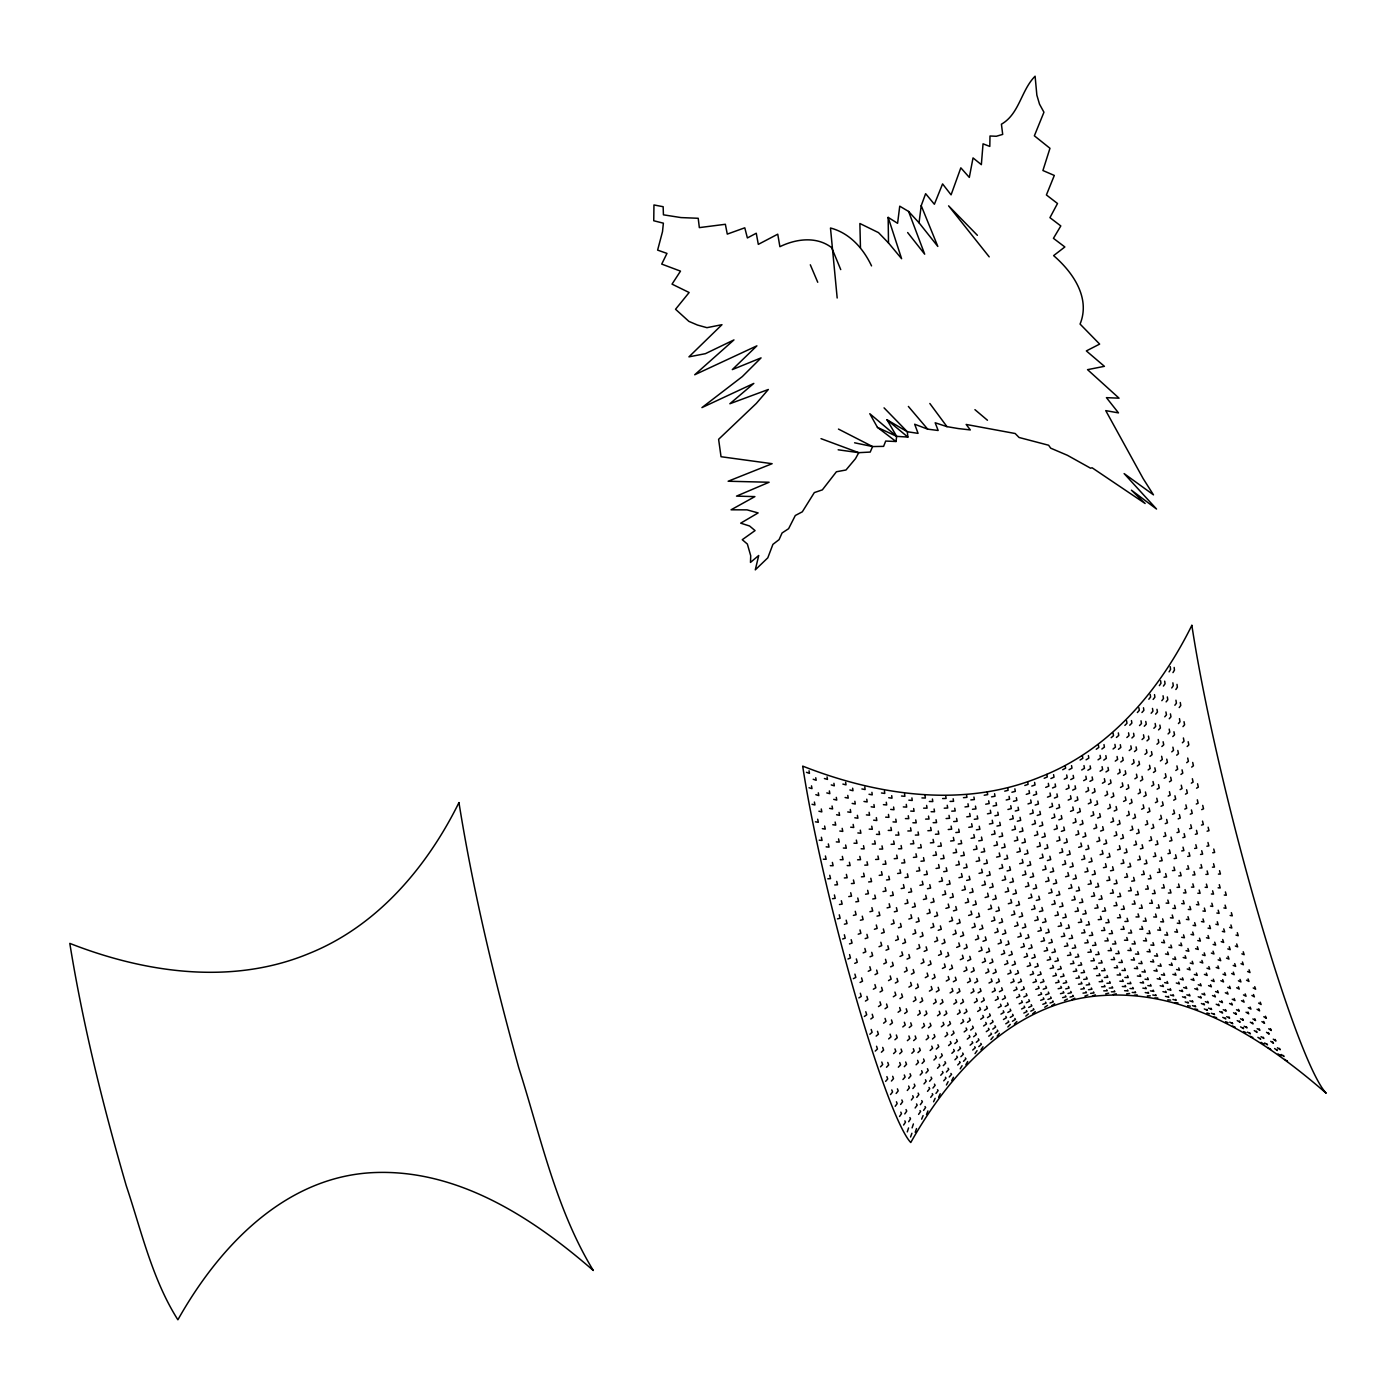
<?xml version="1.0" encoding="UTF-8"?>
<svg xmlns="http://www.w3.org/2000/svg" width="1396" height="1396" viewBox="0 0 1396 1396"><rect width="100%" height="100%" fill="white"/><g stroke="black" fill="none" stroke-linecap="round" stroke-linejoin="round"><path stroke-width="1.5" d="M854.596 442.794L872.587 446.563L883.598 446.371L885.692 441.066L896.005 441.502L896.651 436.355L887.001 419.777L907.313 431.73L918.079 433.371L914.677 424.227L927.677 429.148L938.164 430.492L935.18 422.779L946.959 426.635L958.249 428.555L970.307 429.933L966.172 424.454L1015.171 433.51L1019.08 437.489L1048.623 445.237L1050.699 448.168L1067.417 455.305L1090.573 468.201L1092.108 467.782L1145.139 503.502L1131.406 490.171L1156.534 509.034L1124.129 473.593L1153.48 494.865L1143.15 478.584L1105.754 410.633L1118.475 412.884L1106.435 397.651L1119.051 398.174L1087.554 369.661L1104.41 366.328L1086.35 350.92L1099.647 344.097L1080.068 324.064C1090.765 297.889 1072.878 272.237 1053.614 255.625L1064.851 246.97L1053.439 238.332L1060.803 225.943L1049.949 217.654L1057.505 203.502L1046.407 194.951L1054.312 175.442L1042.917 170.521L1049.967 148.29L1034.366 135.813L1043.946 112.221L1039.514 104.159L1036.862 95.172L1035.099 76.204C1021.052 90.321 1019.412 113.914 1001.421 124.209L1002.694 134.4L996.325 136.267L989.991 136.005L989.799 146.423L983.046 143.823L981.353 164.658L973.029 157.905L969.313 177.397L960.832 167.834L951.077 194.864L942.579 183.906L934.378 204.27L925.635 193.678L921.22 205.648L919.039 222.802L937.815 246.429L921.22 205.648M1169.08 671.86L1170.563 669.382L1170.249 666.677M1172.972 672.61L1174.455 670.115L1174.158 667.428M910.576 1136.972L911.902 1133.273M915.2 1132.278L916.526 1128.561M907.278 1131.894L908.569 1127.933M912.112 1127.881L913.403 1123.937M903.596 1125.036L905.498 1122.157L904.87 1120.866M908.639 1121.738L910.524 1118.859L909.895 1117.568M1171.733 687.966L1173.268 685.698L1172.867 682.836M1175.868 689.502L1177.386 687.216L1176.985 684.372M921.657 1119.138L923.105 1115.561M926.49 1114.514L927.939 1110.919M918.585 1114.392L920.575 1111.513L919.999 1110.553M923.611 1110.396L925.6 1107.534L925.025 1106.557M899.548 1116.486L901.502 1113.694L900.804 1112.123M904.783 1113.921L906.737 1111.129L906.039 1109.558M1159.343 685.628L1160.983 683.29L1160.6 680.707M1163.426 686.082L1165.067 683.743L1164.683 681.161M915.13 1107.988L917.172 1105.196L916.526 1103.939M920.348 1104.672L922.39 1101.863L921.744 1100.606M895.185 1106.295L897.174 1103.608L896.424 1101.776M900.612 1104.463L902.619 1101.793L901.851 1099.961M933.575 1101.776L935.145 1098.32M938.653 1097.221L940.223 1093.783M1174.856 705.259L1176.427 703.2L1175.938 700.199M1179.201 707.563L1180.772 705.504L1180.283 702.502M911.361 1099.996L913.438 1097.291L912.722 1095.738M916.771 1097.361L918.847 1094.656L918.132 1093.103M930.713 1097.343L932.842 1094.569L932.249 1093.626M935.966 1093.4L938.112 1090.625L937.501 1089.7M1161.838 700.67L1163.496 698.524L1163.043 695.766M1166.131 701.874L1167.806 699.728L1167.335 696.953M1148.821 699.239L1150.601 696.988L1150.199 694.423M1153.131 699.431L1154.911 697.18L1154.509 694.615M890.526 1094.551L892.585 1091.986L891.782 1089.91M896.145 1093.469L898.204 1090.922L897.401 1088.845M927.502 1091.358L929.684 1088.671L929.003 1087.432M932.929 1088.06L935.111 1085.355L934.448 1084.116M907.278 1090.468L909.407 1087.868L908.639 1086.053M912.879 1088.548L915.008 1085.931L914.24 1084.116M946.418 1084.954L948.111 1081.656M951.74 1080.556L953.451 1077.258M923.978 1083.907L926.194 1081.289L925.461 1079.771M929.579 1081.237L931.813 1078.637L931.08 1077.101M1151.142 713.251L1152.956 711.175L1152.468 708.418M1155.644 714.159L1157.458 712.082L1156.987 709.325M943.731 1080.818L946.034 1078.166L945.406 1077.258M949.245 1076.979L951.548 1074.344L950.903 1073.437M885.622 1081.359L887.734 1078.951L886.879 1076.63M891.433 1081.028L893.527 1078.619L892.69 1076.299M902.933 1079.509L905.114 1077.031L904.294 1074.955M908.709 1078.288L910.873 1075.793L910.07 1073.716M1164.753 716.811L1166.463 714.874L1165.922 711.943M1169.255 718.748L1170.965 716.811L1170.424 713.88M1178.416 723.564L1180.021 721.749L1179.463 718.626M1182.988 726.618L1184.593 724.786L1184.017 721.662M1137.374 712.536L1139.311 710.337L1138.909 707.789M1141.945 712.518L1143.882 710.337L1143.481 707.772M920.173 1075.025L922.424 1072.512L921.657 1070.715M925.949 1073.018L928.218 1070.505L927.433 1068.708M940.747 1075.252L943.085 1072.669L942.387 1071.465M946.418 1072.006L948.757 1069.423L948.058 1068.219M898.343 1067.19L900.577 1064.834L899.722 1062.531M904.294 1066.666L906.528 1064.31L905.672 1062.007M937.466 1068.306L939.84 1065.811L939.089 1064.293M943.295 1065.654L945.668 1063.159L944.935 1061.658M880.51 1066.823L882.673 1064.572L881.801 1062.042M886.495 1067.242L888.659 1064.991L887.769 1062.443M960.221 1068.83L962.071 1065.706M965.84 1064.659L967.69 1061.518M916.108 1064.799L918.428 1062.408L917.591 1060.332M922.075 1063.455L924.379 1061.047L923.559 1058.988M1139.52 725.571L1141.492 723.547L1141.021 720.807M1144.284 726.234L1146.256 724.21L1145.767 721.453M1153.864 728.293L1155.696 726.409L1155.155 723.477M1158.558 729.899L1160.408 727.997L1159.867 725.082M957.726 1064.974L960.186 1062.478L959.541 1061.588M963.502 1061.326L965.962 1058.831L965.317 1057.924M933.907 1060.018L936.332 1057.627L935.529 1055.83M939.927 1057.994L942.335 1055.585L941.532 1053.805M1124.862 725.397L1126.991 723.285L1126.572 720.737M1129.748 725.222L1131.877 723.111L1131.458 720.58M1168.068 733.93L1169.813 732.202L1169.202 729.113M1172.797 736.565L1174.542 734.837L1173.931 731.748M954.934 1059.791L957.429 1057.348L956.731 1056.144M960.867 1056.685L963.362 1054.242L962.664 1053.038M893.58 1053.614L895.848 1051.415L894.976 1048.885M899.687 1053.788L901.973 1051.589L901.083 1049.059M911.832 1053.299L914.188 1051.031L913.333 1048.728M917.957 1052.619L920.313 1050.35L919.458 1048.047M1182.377 742.777L1184.035 741.189L1183.389 737.961M1187.158 746.511L1188.816 744.941L1188.17 741.712M930.137 1050.49L932.598 1048.187L931.76 1046.145M936.297 1049.077L938.758 1046.773L937.92 1044.732M875.24 1051.083L877.456 1049.007L876.548 1046.267M881.382 1052.218L883.598 1050.141L882.691 1047.401M951.88 1053.317L954.41 1050.944L953.643 1049.443M957.97 1050.752L960.5 1048.396L959.733 1046.895M1142.05 739.566L1144.057 737.734L1143.498 734.802M1147.006 740.875L1148.995 739.025L1148.454 736.111M1126.869 737.524L1129.032 735.57L1128.544 732.83M1131.929 737.978L1134.075 736.024L1133.587 733.284M975.036 1053.631L977.078 1050.647M980.969 1049.74L983.011 1046.773M1156.952 744.243L1158.837 742.55L1158.209 739.479M1161.856 746.511L1163.741 744.818L1163.112 741.73M948.565 1045.604L951.147 1043.318L950.344 1041.538M954.812 1043.615L957.377 1041.329L956.574 1039.549M907.383 1040.648L909.791 1038.519L908.901 1035.989M913.665 1040.613L916.073 1038.484L915.183 1035.954M972.715 1050.019L975.35 1047.698L974.722 1046.773M978.788 1046.634L981.423 1044.313L980.795 1043.388M926.159 1039.793L928.654 1037.612L927.782 1035.309M932.476 1038.99L934.971 1036.809L934.098 1034.506M888.641 1038.903L890.98 1036.879L890.072 1034.139M894.923 1039.758L897.244 1037.734L896.337 1034.994M1111.199 737.681L1113.519 735.675L1113.101 733.144M1116.434 737.437L1118.754 735.43L1118.336 732.883M970.115 1045.185L972.785 1042.899L972.087 1041.678M976.328 1042.288L978.997 1040.02L978.299 1038.798M1171.768 751.868L1173.547 750.35L1172.884 747.157M1176.688 755.184L1178.486 753.665L1177.805 750.472M945.057 1036.722L947.657 1034.541L946.82 1032.482M951.444 1035.291L954.044 1033.11L953.189 1031.068M869.848 1034.244L872.116 1032.359L871.191 1029.445M876.147 1036.094L878.416 1034.209L877.491 1031.295M1129.224 750.542L1131.406 748.762L1130.847 745.83M1134.459 751.606L1136.641 749.809L1136.082 746.895M967.254 1039.13L969.958 1036.914L969.208 1035.413M973.605 1036.757L976.31 1034.541L975.56 1033.04M1144.929 754.398L1146.971 752.741L1146.343 749.669M1150.06 756.335L1152.101 754.678L1151.473 751.606M922.006 1027.997L924.553 1025.938L923.646 1023.425M928.462 1027.805L931.01 1025.746L930.102 1023.233M902.793 1026.933L905.254 1024.961L904.329 1022.221M909.215 1027.543L911.675 1025.571L910.75 1022.832M1113.066 748.989L1115.421 747.122L1114.915 744.382M1118.458 749.303L1120.813 747.436L1120.307 744.696M941.34 1026.741L943.993 1024.664L943.103 1022.361M947.867 1025.886L950.519 1023.809L949.629 1021.523M964.165 1031.923L966.905 1029.794L966.102 1027.997M970.656 1030.073L973.378 1027.945L972.593 1026.147M1186.687 762.705L1188.397 761.361L1187.699 758.045M1191.695 767.102L1193.406 765.776L1192.707 762.46M883.598 1023.181L885.989 1021.331L885.064 1018.417M890.02 1024.716L892.41 1022.849L891.486 1019.935M1160.39 760.96L1162.31 759.459L1161.629 756.266M1165.486 763.856L1167.422 762.373L1166.742 759.162M990.916 1039.566L993.167 1036.792M997.145 1036.111L999.414 1033.319M988.734 1036.198L991.544 1034.087L990.933 1033.127M995.104 1033.18L997.913 1031.068L997.302 1030.126M1096.261 749.268L1098.809 747.401L1098.373 744.871M1101.88 749.006L1104.41 747.139L1103.992 744.591M960.884 1023.634L963.641 1021.575L962.804 1019.534M967.498 1022.308L970.255 1020.249L969.435 1018.19M917.73 1015.206L920.313 1013.304L919.388 1010.582M924.327 1015.625L926.909 1013.705L925.984 1010.983M1131.912 764.345L1134.11 762.722L1133.5 759.651M1137.304 765.985L1139.52 764.362L1138.892 761.291M937.466 1015.747L940.154 1013.793L939.264 1011.262M944.132 1015.468L946.82 1013.496L945.912 1010.983M986.291 1031.661L989.136 1029.585L988.455 1028.329M992.783 1029.114L995.627 1027.037L994.964 1025.781M1115.264 761.117L1117.638 759.407L1117.062 756.492M1120.813 761.989L1123.187 760.262L1122.628 757.365M864.368 1016.463L866.707 1014.787L865.782 1011.716M870.807 1018.993L873.146 1017.3L872.221 1014.246M898.082 1012.257L900.595 1010.46L899.67 1007.546M904.643 1013.513L907.156 1011.699L906.231 1008.785M1148.14 769.946L1150.217 768.481L1149.536 765.287M1153.445 772.477L1155.522 771.011L1154.841 767.817M983.604 1025.99L986.483 1023.966L985.75 1022.43M990.235 1023.896L993.097 1021.889L992.364 1020.354M957.412 1014.316L960.221 1012.362L959.349 1010.058M964.165 1013.513L966.957 1011.542L966.084 1009.256M1175.798 770.47L1177.648 769.196L1176.915 765.898M1180.929 774.431L1182.778 773.14L1182.046 769.842M1098.024 759.843L1100.572 758.098L1100.065 755.358M1103.782 760.105L1106.33 758.342L1105.841 755.602M878.485 1006.568L880.946 1004.911L880.004 1001.839M885.047 1008.75L887.49 1007.074L886.565 1004.021M980.707 1019.237L983.604 1017.265L982.836 1015.45M987.461 1017.632L990.357 1015.66L989.572 1013.845M933.488 1003.829L936.21 1001.996L935.285 999.274M940.276 1004.108L942.998 1002.276L942.073 999.553M913.35 1001.543L915.985 999.798L915.043 996.884M920.069 1002.537L922.704 1000.792L921.779 997.878M953.8 1004.056L956.644 1002.206L955.737 999.676M960.675 1003.759L963.502 1001.909L962.612 999.379M1117.742 773.977L1120.15 772.407L1119.522 769.353M1123.466 775.373L1125.874 773.82L1125.228 770.749M977.636 1011.454L980.55 1009.552L979.73 1007.493M984.494 1010.32L987.408 1008.418L986.588 1006.359M1164.142 778.287L1166.114 777.014L1165.381 773.716M1169.447 781.795L1171.418 780.521L1170.686 777.223M1134.878 778.794L1137.129 777.363L1136.449 774.169M1140.445 780.992L1142.696 779.561L1142.015 776.368M893.318 996.779L895.883 995.139L894.941 992.085M900.001 998.629L902.566 996.988L901.642 993.917M1080.085 760.017L1082.825 758.29L1082.389 755.76M1086.088 759.825L1088.828 758.098L1088.391 755.568M1100.065 771.203L1102.648 769.562L1102.072 766.648M1105.981 771.953L1108.546 770.313L1107.988 767.399M1007.842 1026.967L1010.303 1024.437M1014.386 1024.053L1016.864 1021.506M858.872 997.896L861.262 996.412L860.337 993.219M865.433 1001.072L867.823 999.588L866.899 996.395M1005.766 1023.792L1008.785 1021.924L1008.191 1020.965M1012.449 1021.261L1015.45 1019.412L1014.857 1018.452M929.404 991.108L932.179 989.415L931.237 986.501M936.297 991.91L939.072 990.218L938.147 987.321M974.373 1002.712L977.34 1000.897L976.485 998.576M981.353 1002.049L984.302 1000.234L983.447 997.931M1191.346 783.173L1193.109 782.092L1192.359 778.724M1196.564 788.216L1198.326 787.135L1197.559 783.749M950.083 992.922L952.945 991.195L952.037 988.455M957.063 993.132L959.925 991.404L959.017 988.665M1003.462 1019.499L1006.481 1017.667L1005.835 1016.41M1010.25 1017.405L1013.269 1015.573L1012.624 1014.316M1151.63 786.07L1153.759 784.814L1153.009 781.516M1157.127 789.176L1159.256 787.92L1158.505 784.622M908.901 987.112L911.588 985.524L910.646 982.452M915.741 988.682L918.428 987.077L917.504 984.023M1081.726 769.964L1084.483 768.341L1083.977 765.601M1087.868 770.243L1090.625 768.603L1090.119 765.88M873.355 989.223L875.868 987.757L874.926 984.564M880.021 992.015L882.534 990.549L881.591 987.356M1000.932 1014.124L1003.968 1012.344L1003.27 1010.791M1007.825 1012.466L1010.861 1010.687L1010.163 1009.134M970.988 993.08L973.972 991.352L973.099 988.822M978.073 992.87L981.056 991.16L980.167 988.63M1102.404 783.226L1105.004 781.725L1104.376 778.671M1108.459 784.447L1111.059 782.964L1110.431 779.893M1120.517 787.449L1122.96 786.053L1122.279 782.859M1126.398 789.368L1128.841 787.972L1128.143 784.779M998.192 1007.738L1001.264 1006.01L1000.496 1004.178M1005.19 1006.499L1008.261 1004.771L1007.493 1002.956M1180.143 789.595L1182.046 788.548L1181.26 785.18M1185.483 794.15L1187.368 793.103L1186.6 789.735M888.519 980.603L891.154 979.137L890.212 975.944M895.325 983.028L897.942 981.58L897.017 978.387M946.261 981.039L949.175 979.416L948.25 976.519M953.346 981.737L956.26 980.114L955.335 977.217M925.269 977.654L928.078 976.101L927.136 973.047M932.266 978.98L935.093 977.444L934.151 974.373M1083.662 780.643L1086.437 779.125L1085.861 776.211M1089.927 781.359L1092.702 779.841L1092.126 776.926M1138.141 793.801L1140.427 792.562L1139.677 789.264M1143.865 796.523L1146.168 795.284L1145.418 791.986M995.278 1000.391L998.367 998.698L997.564 996.622M1002.38 999.571L1005.469 997.896L1004.649 995.819M967.498 982.644L970.517 981.022L969.609 978.282M974.67 982.889L977.689 981.266L976.781 978.526M1062.688 769.737L1065.619 768.184L1065.183 765.654M1069.057 769.72L1071.988 768.149L1071.552 765.619M904.433 972.035L907.173 970.604L906.231 967.428M911.379 974.146L914.118 972.715L913.193 969.522M1168.19 796.104L1170.214 795.057L1169.429 791.689M1173.687 800.187L1175.711 799.123L1174.926 795.772M853.375 978.683L855.835 977.409L854.91 974.111M860.058 982.47L862.519 981.196L861.594 977.915M992.207 992.12L995.313 990.497L994.476 988.193M999.396 991.718L1002.503 990.113L1001.665 987.792M1104.986 795.825L1107.621 794.464L1106.941 791.288M1111.199 797.517L1113.816 796.156L1113.136 792.963M942.405 968.475L945.354 966.992L944.411 963.921M949.577 969.644L952.543 968.161L951.601 965.107M1085.844 791.968L1088.653 790.555L1088.025 787.501M1092.248 793.103L1095.057 791.707L1094.412 788.635M1064.241 779.195L1067.207 777.729L1066.684 774.989M1070.732 779.579L1073.698 778.096L1073.175 775.373M1123.553 801.426L1126.031 800.205L1125.281 796.907M1129.573 803.834L1132.051 802.595L1131.318 799.297M963.921 971.494L966.974 969.976L966.049 967.062M971.18 972.174L974.233 970.656L973.309 967.742M868.225 971.284L870.79 970.011L869.865 966.713M875.013 974.652L877.578 973.378L876.653 970.08M988.996 983.011L992.137 981.475L991.265 978.928M996.29 983.028L999.414 981.475L998.541 978.945M1025.798 1016.131L1028.451 1013.897M1032.656 1013.828L1035.309 1011.594M921.098 963.606L923.96 962.21L923.018 959.017M928.2 965.439L931.08 964.043L930.137 960.849M1155.399 802.648L1157.563 801.601L1156.778 798.233M1161.071 806.277L1163.234 805.23L1162.449 801.862M1023.826 1013.077L1027.002 1011.524L1026.426 1010.564M1030.789 1011.158L1033.947 1009.605L1033.389 1008.645M1021.61 1008.959L1024.804 1007.441L1024.158 1006.167M1028.678 1007.441L1031.853 1005.905L1031.225 1004.649M883.755 963.868L886.425 962.594L885.5 959.296M890.648 966.835L893.318 965.578L892.393 962.28M1066.09 789.351L1069.057 787.955L1068.481 785.041M1072.686 790.119L1075.653 788.723L1075.077 785.808M1019.185 1003.829L1022.395 1002.345L1021.698 1000.792M1026.339 1002.694L1029.55 1001.194L1028.852 999.641M985.698 973.152L988.857 971.686L987.949 968.946M993.062 973.553L996.221 972.087L995.313 969.348M960.291 959.698L963.38 958.302L962.437 955.23M967.637 960.814L970.726 959.401L969.801 956.33M1088.287 803.834L1091.114 802.543L1090.416 799.35M1094.813 805.37L1097.64 804.079L1096.959 800.885M1016.567 997.721L1019.795 996.273L1019.045 994.441M1023.809 996.971L1027.037 995.505L1026.269 993.673M1141.631 809.226L1143.97 808.162L1143.184 804.811M1147.547 812.437L1149.885 811.39L1149.082 808.022M938.513 955.353L941.515 954.009L940.572 950.816M945.79 956.975L948.774 955.632L947.832 952.438M1107.831 808.895L1110.501 807.691L1109.75 804.41M1114.165 811.024L1116.835 809.82L1116.085 806.522M1196.285 804.044L1198.117 803.224L1197.314 799.803M1201.712 809.645L1203.544 808.808L1202.724 805.405M899.984 956.452L902.776 955.196L901.851 951.898M907.034 959.069L909.826 957.813L908.883 954.515M1013.793 990.689L1017.021 989.275L1016.218 987.181M1021.104 990.305L1024.332 988.874L1023.547 986.798M1068.167 800.1L1071.151 798.809L1070.505 795.737M1074.903 801.234L1077.887 799.925L1077.241 796.872M982.313 962.612L985.506 961.216L984.581 958.302M989.764 963.38L992.94 962.001L992.015 959.069M1044.191 778.287L1047.314 776.926L1046.878 774.396M1050.891 778.532L1054.015 777.171L1053.579 774.64M916.945 949.071L919.859 947.832L918.934 944.534M924.152 951.374L927.049 950.135L926.124 946.837M1010.844 982.784L1014.089 981.405L1013.252 979.085M1018.242 982.767L1021.488 981.388L1020.651 979.05M1126.816 815.805L1129.329 814.74L1128.544 811.373M1132.994 818.649L1135.506 817.585L1134.721 814.217M1184.768 809.087L1186.705 808.267L1185.885 804.864M1190.282 814.182L1192.236 813.362L1191.416 809.942M847.965 959L850.478 957.935L849.571 954.585M854.736 963.362L857.249 962.298L856.341 958.93M1045.709 787.396L1048.832 786.088L1048.326 783.365M1052.514 787.972L1055.638 786.681L1055.132 783.941M956.644 947.395L959.767 946.104L958.825 942.911M964.078 948.896L967.184 947.605L966.259 944.411M1007.79 974.076L1011.053 972.75L1010.181 970.203M1015.258 974.408L1018.522 973.064L1017.649 970.534M1090.957 816.137L1093.818 814.967L1093.068 811.687M1097.622 818.056L1100.467 816.887L1099.716 813.606M863.164 952.892L865.782 951.828L864.874 948.46M870.04 956.801L872.657 955.737L871.75 952.369M978.893 951.461L982.103 950.17L981.161 947.099M986.396 952.596L989.607 951.304L988.682 948.233M1070.488 811.373L1073.489 810.169L1072.791 806.975M1077.328 812.856L1080.33 811.634L1079.632 808.459M1172.5 814.252L1174.577 813.432L1173.739 810.012M1178.172 818.859L1180.248 818.021L1179.411 814.618M934.639 941.794L937.676 940.572L936.751 937.274M941.986 943.836L945.022 942.614L944.097 939.316M1047.471 797.151L1050.612 795.912L1050.019 792.998M1054.381 798.058L1057.522 796.819L1056.947 793.905M879.026 946.715L881.749 945.633L880.841 942.265M886.024 950.205L888.746 949.123L887.839 945.755M1004.631 964.653L1007.895 963.362L1007.005 960.623M1012.17 965.299L1015.433 964.025L1014.543 961.286M1110.884 822.331L1113.589 821.284L1112.787 817.916M1117.358 824.861L1120.063 823.815L1119.26 820.447M1159.395 819.539L1161.612 818.702L1160.791 815.281M1165.241 823.657L1167.457 822.82L1166.637 819.417M895.586 940.468L898.413 939.386L897.506 936.018M902.706 943.556L905.55 942.475L904.643 939.107M1049.478 807.499L1052.619 806.33L1051.991 803.258M1056.493 808.72L1059.651 807.534L1059.006 804.48M975.438 939.84L978.683 938.618L977.741 935.425M983.011 941.305L986.239 940.084L985.314 936.89M953.014 934.674L956.173 933.488L955.248 930.207M960.5 936.524L963.659 935.355L962.717 932.057M1001.386 954.567L1004.684 953.328L1003.776 950.414M1008.976 955.527L1012.275 954.306L1011.367 951.391M1073.018 823.064L1076.054 821.965L1075.304 818.667M1079.981 824.861L1082.999 823.745L1082.249 820.464M912.844 934.186L915.811 933.104L914.904 929.736M920.121 936.908L923.07 935.843L922.163 932.476M1145.366 824.931L1147.739 824.076L1146.901 820.656M1151.421 828.613L1153.811 827.741L1152.974 824.338M1044.714 1007.266L1047.541 1005.399M1051.851 1005.661L1054.678 1003.776M1093.836 828.788L1096.715 827.741L1095.912 824.39M1100.606 831.056L1103.486 830.009L1102.7 826.659M1042.812 1004.3L1046.128 1003.113L1045.552 1002.136M1050.019 1003.043L1053.334 1001.857L1052.776 1000.88M1040.666 1000.304L1043.981 999.117L1043.353 997.861M1047.96 999.414L1051.293 998.227L1050.665 996.971M1051.712 818.353L1054.87 817.236L1054.172 814.043M1058.831 819.853L1061.99 818.737L1061.292 815.543M998.105 943.905L1001.421 942.736L1000.496 939.683M1005.748 945.179L1009.064 944.01L1008.139 940.939M1038.31 995.331L1041.643 994.161L1040.945 992.608M1045.691 994.79L1049.024 993.62L1048.326 992.067M930.818 927.886L933.889 926.804L932.982 923.437M938.217 930.312L941.288 929.247L940.38 925.88M1024.804 785.494L1028.084 784.36L1027.63 781.812M1031.784 786.088L1035.047 784.953L1034.611 782.423M1035.762 989.398L1039.095 988.246L1038.362 986.414M1043.231 989.206L1046.564 988.036L1045.813 986.222M1130.289 830.428L1132.837 829.556L1132.016 826.135M1136.606 833.691L1139.171 832.819L1138.333 829.399M972 927.799L975.281 926.682L974.338 923.384M979.608 929.562L982.889 928.445L981.946 925.164M1033.057 982.575L1036.408 981.423L1035.605 979.346M1040.578 982.697L1043.929 981.563L1043.126 979.468M1026.269 794.376L1029.55 793.277L1029.044 790.537M1033.354 795.284L1036.635 794.167L1036.111 791.445M994.825 932.79L998.157 931.673L997.215 928.48M1002.503 934.308L1005.835 933.209L1004.893 930.015M1030.213 974.897L1033.563 973.78L1032.726 971.459M1037.786 975.333L1041.137 974.216L1040.299 971.895M1075.758 835.087L1078.811 834.075L1078.009 830.707M1082.807 837.164L1085.861 836.152L1085.058 832.801M1054.155 829.608L1057.33 828.561L1056.58 825.263M1061.361 831.353L1064.537 830.306L1063.787 827.008M949.42 921.622L952.613 920.557L951.688 917.207M956.958 923.82L960.151 922.773L959.227 919.406M1114.13 836.03L1116.87 835.122L1116.032 831.719M1120.726 838.909L1123.466 838.019L1122.628 834.616M1027.997 803.922L1031.278 802.857L1030.702 799.943M1035.169 805.091L1038.45 804.009L1037.874 801.095M1027.247 966.451L1030.597 965.351L1029.725 962.804M1034.872 967.184L1038.223 966.084L1037.368 963.537M842.643 939.002L845.226 938.164L844.336 934.762M849.501 943.888L852.066 943.05L851.176 939.648M858.208 934.203L860.878 933.348L859.988 929.945M865.154 938.618L867.823 937.763L866.933 934.36M1024.175 957.29L1027.543 956.208L1026.636 953.468M1031.853 958.284L1035.221 957.22L1034.314 954.48M874.402 929.282L877.177 928.41L876.287 924.99M881.452 933.243L884.244 932.371L883.354 928.951M1029.969 814.025L1033.249 812.995L1032.604 809.924M1037.228 815.439L1040.509 814.392L1039.863 811.338M1096.89 841.666L1099.804 840.758L1098.966 837.356M1103.782 844.248L1106.696 843.341L1105.859 839.938M891.276 924.239L894.155 923.332L893.283 919.912M898.466 927.764L901.345 926.857L900.472 923.454M968.615 915.462L971.895 914.432L970.988 911.082M976.258 917.504L979.556 916.491L978.631 913.124M991.526 921.273L994.877 920.226L993.952 916.945M999.239 923.035L1002.59 921.988L1001.665 918.708M1021.034 947.5L1024.402 946.453L1023.495 943.539M1028.747 948.757L1032.115 947.71L1031.208 944.795M1056.772 841.16L1059.965 840.183L1059.163 836.832M1064.084 843.149L1067.277 842.172L1066.474 838.804M908.831 919.057L911.832 918.132L910.942 914.712M916.16 922.198L919.161 921.273L918.271 917.853M1032.15 824.635L1035.448 823.623L1034.75 820.429M1039.479 826.258L1042.777 825.245L1042.079 822.052M1201.485 825.106L1203.369 824.547L1202.514 821.11M1207.104 831.213L1208.988 830.655L1208.133 827.217M1017.858 937.152L1021.226 936.14L1020.302 933.069M1025.589 938.635L1028.974 937.623L1028.049 934.552M1078.654 847.337L1081.726 846.412L1080.888 843.01M1085.809 849.675L1088.897 848.751L1088.042 845.348M927.049 913.752L930.172 912.827L929.282 909.407M934.517 916.544L937.623 915.619L936.751 912.216M1034.523 835.628L1037.839 834.651L1037.088 831.37M1041.957 837.426L1045.255 836.466L1044.505 833.168M988.281 909.477L991.649 908.499L990.741 905.132M996.011 911.448L999.379 910.471L998.472 907.103M1014.648 926.351L1018.05 925.373L1017.108 922.18M1022.413 928.043L1025.798 927.049L1024.873 923.855M1189.601 828.753L1191.626 828.177L1190.753 824.757M1195.325 834.337L1197.332 833.761L1196.477 830.341M945.895 908.36L949.123 907.435L948.233 904.032M953.468 910.873L956.696 909.948L955.806 906.545M1177.02 832.592L1179.149 831.981L1178.276 828.561M1182.866 837.652L1184.995 837.042L1184.122 833.621M1059.564 852.939L1062.775 852.031L1061.937 848.628M1066.963 855.12L1070.174 854.212L1069.336 850.81M1037.088 846.918L1040.404 845.993L1039.619 842.626M1044.592 848.89L1047.907 847.965L1047.105 844.597M1011.472 915.183L1014.857 914.223L1013.932 910.942M1019.237 917.032L1022.64 916.09L1021.715 912.792M1163.601 836.588L1165.869 835.96L1164.997 832.54M1169.604 841.16L1171.89 840.532L1171.017 837.094M965.282 902.933L968.597 902.008L967.707 898.605M972.96 905.219L976.275 904.294L975.385 900.891M1149.274 840.793L1151.7 840.13L1150.828 836.71M1155.487 844.877L1157.912 844.214L1157.057 840.793M1133.936 845.208L1136.536 844.51L1135.663 841.09M1140.392 848.855L1142.992 848.14L1142.12 844.72M1008.313 903.736L1011.716 902.811L1010.809 899.46M1016.096 905.725L1019.499 904.8L1018.574 901.45M985.105 897.506L988.49 896.581L987.6 893.178M992.835 899.652L996.221 898.745L995.331 895.342M1039.828 858.418L1043.144 857.528L1042.306 854.125M1047.384 860.529L1050.717 859.622L1049.862 856.219M1117.533 849.85L1120.307 849.1L1119.435 845.679M1124.269 853.061L1127.043 852.328L1126.171 848.908M1100.1 854.684L1103.049 853.898L1102.177 850.478M1107.098 857.545L1110.047 856.76L1109.174 853.34M1081.708 859.692L1084.797 858.889L1083.924 855.469M1088.967 862.257L1092.056 861.437L1091.183 858.017M1004.736 791.166L1008.121 790.293L1007.685 787.745M1011.908 792.247L1015.311 791.358L1014.875 788.827M1006.202 800.013L1009.587 799.14L1009.081 796.401M1013.461 801.321L1016.864 800.449L1016.358 797.709M1005.225 892.114L1008.645 891.224L1007.738 887.821M1012.99 894.208L1016.41 893.318L1015.503 889.915M1007.912 809.505L1011.315 808.616L1010.739 805.701M1015.258 811.024L1018.661 810.134L1018.085 807.22M1009.866 819.557L1013.269 818.684L1012.624 815.613M1017.3 821.249L1020.685 820.377L1020.04 817.306M1062.496 864.839L1065.724 864.002L1064.851 860.582M1069.964 867.16L1073.192 866.34L1072.32 862.92M1012.03 830.096L1015.433 829.224L1014.735 826.031M1019.534 831.946L1022.936 831.074L1022.238 827.88M1014.403 841.02L1017.806 840.148L1017.056 836.867M1021.977 842.992L1025.362 842.12L1024.612 838.822M1016.951 852.258L1020.354 851.385L1019.551 848.035M1024.577 854.317L1027.98 853.445L1027.177 850.077M1042.69 870.04L1046.023 869.185L1045.15 865.764M1050.315 872.238L1053.648 871.383L1052.776 867.963M1019.673 863.705L1023.076 862.833L1022.238 859.43M1027.351 865.817L1030.737 864.944L1029.899 861.541M1022.518 875.257L1025.92 874.385L1025.048 870.964M1030.231 877.386L1033.633 876.531L1032.761 873.111M1025.484 886.809L1028.887 885.954L1027.98 882.551M1033.232 888.955L1036.635 888.1L1035.727 884.68M1028.538 898.309L1031.941 897.436L1031.016 894.086M1036.303 900.403L1039.706 899.548L1038.798 896.18M1002.223 880.405L1005.644 879.532L1004.771 876.112M1009.971 882.569L1013.409 881.714L1012.536 878.293M1031.644 909.599L1035.047 908.761L1034.122 905.463M1039.444 911.623L1042.847 910.785L1041.905 907.487M1034.785 920.645L1038.188 919.79L1037.263 916.596M1042.585 922.564L1046.005 921.709L1045.063 918.516M904.922 903.805L907.958 903.055L907.121 899.635M923.419 899.513L926.56 898.745L925.705 895.307M982.016 885.43L985.419 884.593L984.546 881.173M989.747 887.734L993.149 886.879L992.277 883.459M912.303 907.313L915.34 906.562L914.502 903.142M930.905 902.636L934.064 901.851L933.209 898.431M1037.943 931.307L1041.346 930.451L1040.421 927.398M1045.761 933.086L1049.164 932.249L1048.222 929.178M942.475 895.01L945.738 894.208L944.883 890.788M962.053 890.316L965.386 889.479L964.531 886.059M950.083 897.803L953.346 897L952.473 893.562M969.731 892.812L973.082 891.992L972.209 888.571M1041.084 941.515L1044.505 940.677L1043.58 937.746M1048.885 943.138L1052.287 942.3L1051.38 939.386M1044.191 951.182L1047.593 950.344L1046.703 947.605M1051.973 952.613L1055.376 951.775L1054.486 949.036M887.088 907.889L890.02 907.156L889.165 903.736M894.33 911.815L897.262 911.099L896.407 907.662M1047.227 960.221L1050.63 959.384L1049.757 956.853M1054.975 961.443L1058.377 960.605L1057.505 958.075M1050.158 968.58L1053.561 967.742L1052.724 965.421M1057.871 969.557L1061.274 968.719L1060.454 966.398M1045.674 881.679L1049.007 880.859L1048.117 877.456M1053.352 883.93L1056.685 883.11L1055.795 879.707M1052.968 976.153L1056.388 975.315L1055.585 973.239M1060.646 976.868L1064.049 976.031L1063.263 973.954M1055.638 982.906L1059.058 982.069L1058.308 980.254M1063.263 983.325L1066.684 982.505L1065.933 980.673M999.344 868.696L1002.782 867.876L1001.944 864.473M1007.074 870.93L1010.495 870.092L1009.657 866.689M869.9 911.728L872.727 911.047L871.872 907.627M877.02 916.125L879.846 915.444L878.991 912.007M1058.151 988.752L1061.571 987.932L1060.873 986.379M1065.724 988.892L1069.127 988.054L1068.446 986.501M1060.471 993.673L1063.892 992.853L1063.263 991.579M1067.975 993.481L1071.395 992.661L1070.767 991.404M1062.6 997.617L1066.003 996.796L1065.445 995.819M1070.017 997.093L1073.437 996.273L1072.878 995.296M1064.485 1000.548L1067.417 999.065M1071.849 999.693L1074.78 998.192M853.392 915.392L856.114 914.746L855.259 911.309M860.39 920.243L863.112 919.598L862.257 916.177M1065.549 876.74L1068.795 875.973L1067.888 872.57M1073.088 879.201L1076.333 878.433L1075.426 875.03M837.495 918.847L840.13 918.236L839.258 914.816M844.388 924.204L847.04 923.594L846.168 920.173M1048.728 893.231L1052.078 892.445L1051.171 889.078M1056.458 895.517L1059.808 894.731L1058.883 891.363M996.587 857.109L1000.042 856.324L999.239 852.956M1004.282 859.343L1007.72 858.557L1006.935 855.19M979.032 873.373L982.452 872.605L981.632 869.185M986.763 875.798L990.183 875.013L989.363 871.61M1084.867 872.064L1087.99 871.366L1087.1 867.946M1092.213 874.821L1095.337 874.105L1094.447 870.703M994.004 845.732L997.459 844.981L996.709 841.683M1001.665 847.948L1005.103 847.18L1004.352 843.899M1051.869 904.591L1055.219 903.858L1054.294 900.56M1059.616 906.877L1062.984 906.144L1062.059 902.846M1103.433 867.701L1106.4 867.056L1105.51 863.653M1110.535 870.807L1113.519 870.162L1112.612 866.759M958.947 877.7L962.315 876.985L961.478 873.564M966.643 880.387L970.011 879.672L969.173 876.252M1068.69 888.554L1071.954 887.873L1071.029 884.506M1076.281 891.119L1079.562 890.421L1078.637 887.053M991.614 834.668L995.069 833.936L994.371 830.742M999.204 836.832L1002.66 836.099L1001.962 832.906M1121.075 863.688L1123.885 863.094L1122.995 859.692M1127.933 867.195L1130.743 866.602L1129.853 863.199M976.205 861.437L979.643 860.721L978.858 857.371M983.918 863.932L987.356 863.217L986.571 859.866M1055.027 915.689L1058.395 914.991L1057.47 911.797M1062.81 917.94L1066.195 917.224L1065.253 914.031M939.194 881.679L942.475 880.998L941.654 877.595M946.82 884.698L950.1 884.017L949.28 880.614M989.415 824.006L992.87 823.291L992.224 820.22M996.953 826.066L1000.409 825.368L999.763 822.296M919.912 885.308L923.088 884.663L922.285 881.26M927.433 888.711L930.608 888.083L929.806 884.663M1137.723 860.006L1140.358 859.482L1139.468 856.08M1144.319 863.984L1146.954 863.443L1146.064 860.041M1058.203 926.421L1061.588 925.757L1060.663 922.686M1066.021 928.602L1069.406 927.921L1068.464 924.85M987.443 813.816L990.898 813.135L990.322 810.221M994.912 815.77L998.367 815.09L997.791 812.175M1088.13 884.366L1091.288 883.755L1090.363 880.387M1095.563 887.263L1098.704 886.652L1097.797 883.284M901.17 888.589L904.259 887.996L903.456 884.593M908.587 892.41L911.658 891.835L910.855 888.414M1153.34 856.673L1155.818 856.202L1154.911 852.799M1159.692 861.14L1162.187 860.651L1161.28 857.249M1071.884 900.193L1075.182 899.582L1074.239 896.284M1079.544 902.811L1082.825 902.2L1081.9 898.902M985.698 804.201L989.171 803.555L988.665 800.815M993.097 806.015L996.57 805.37L996.063 802.613M973.553 849.728L976.991 849.065L976.258 845.784M981.231 852.258L984.686 851.612L983.936 848.314M1061.361 936.681L1064.764 936.053L1063.839 933.139M1069.179 938.758L1072.582 938.129L1071.657 935.215M955.981 865.223L959.366 864.595L958.581 861.227M963.676 868.05L967.062 867.422L966.276 864.054M1167.963 853.671L1170.302 853.235L1169.394 849.832M1174.141 858.627L1176.462 858.208L1175.572 854.788M984.215 795.249L987.687 794.621L987.251 792.09M991.544 796.872L995.016 796.244L994.58 793.713M883.057 891.555L886.024 891.014L885.221 887.594M890.334 895.831L893.318 895.29L892.515 891.887M1064.485 946.418L1067.888 945.807L1066.998 943.068M1072.303 948.355L1075.705 947.744L1074.815 945.005M1181.714 850.932L1183.895 850.548L1183.005 847.145M1187.717 856.429L1189.916 856.045L1189.026 852.642M1106.871 880.649L1109.872 880.126L1108.965 876.758M1114.078 883.947L1117.079 883.424L1116.172 880.073M971.075 838.315L974.53 837.722L973.85 834.529M978.718 840.863L982.173 840.27L981.493 837.077M865.572 894.208L868.452 893.719L867.649 890.316M872.727 898.972L875.606 898.483L874.803 895.08M1075.129 911.553L1078.427 910.995L1077.503 907.801M1082.842 914.206L1086.14 913.647L1085.216 910.454M1067.521 955.51L1070.941 954.934L1070.069 952.404M1075.339 957.29L1078.759 956.714L1077.887 954.166M936.053 868.469L939.368 867.911L938.601 864.543M943.696 871.697L946.994 871.139L946.226 867.771M1194.644 848.454L1196.721 848.122L1195.831 844.702M1200.543 854.474L1202.619 854.125L1201.712 850.722M1206.877 846.22L1208.831 845.889L1207.959 842.486M1212.688 852.764L1214.642 852.45L1213.752 849.047M1091.463 896.459L1094.639 895.953L1093.714 892.655M1098.966 899.478L1102.142 898.972L1101.217 895.674M1070.488 963.903L1073.908 963.362L1073.07 961.041M1078.27 965.491L1081.708 964.933L1080.87 962.612M953.189 852.973L956.609 852.433L955.876 849.134M960.867 855.905L964.287 855.364L963.537 852.066M848.751 896.581L851.525 896.162L850.705 892.742M855.783 901.851L858.575 901.415L857.755 898.012M1124.722 877.421L1127.584 876.985L1126.659 873.617M1131.685 881.19L1134.547 880.754L1133.622 877.386M968.807 827.322L972.279 826.798L971.651 823.727M976.397 829.835L979.887 829.311L979.242 826.24M916.561 871.226L919.79 870.738L919.022 867.37M924.1 874.873L927.328 874.385L926.56 871.017M1073.315 971.529L1076.752 971.005L1075.967 968.929M1081.08 972.89L1084.518 972.366L1083.732 970.29M1078.375 922.547L1081.708 922.058L1080.783 918.987M1086.123 925.164L1089.456 924.676L1088.514 921.604M832.522 898.727L835.209 898.343L834.389 894.941M839.467 904.503L842.172 904.119L841.334 900.717M1076.002 978.317L1079.44 977.828L1078.707 975.996M1083.732 979.434L1087.187 978.928L1086.437 977.113M1078.532 984.215L1081.987 983.744L1081.289 982.191M1086.21 985.053L1089.665 984.581L1088.985 983.028M897.593 873.512L900.717 873.093L899.966 869.708M905.027 877.613L908.15 877.194L907.4 873.826M966.765 816.835L970.255 816.363L969.697 813.432M974.303 819.295L977.793 818.824L977.235 815.892M1080.87 989.171L1084.326 988.7L1083.697 987.443M1088.496 989.712L1091.969 989.24L1091.34 987.984M1141.614 874.699L1144.301 874.35L1143.394 870.982M1148.332 878.957L1151.037 878.608L1150.112 875.24M950.606 841.038L954.044 840.601L953.363 837.391M958.249 844.039L961.687 843.585L961.006 840.392M933.121 855.504L936.454 855.067L935.739 851.769M940.73 858.872L944.08 858.453L943.347 855.155M1110.361 893.37L1113.415 892.986L1112.49 889.688M1117.655 896.843L1120.709 896.459L1119.784 893.161M1094.83 908.273L1098.041 907.854L1097.099 904.66M1102.386 911.361L1105.597 910.942L1104.672 907.749M1081.621 933.052L1084.954 932.633L1084.046 929.701M1089.386 935.634L1092.736 935.198L1091.812 932.284M1082.999 993.132L1086.454 992.678L1085.913 991.718M1090.573 993.359L1094.045 992.922L1093.487 991.945M1084.901 996.081L1087.885 994.982M1092.405 995.976L1095.406 994.877M879.218 875.362L882.237 875.013L881.487 871.645M886.512 879.969L889.549 879.602L888.781 876.234M964.985 806.923L968.475 806.504L967.986 803.764M972.454 809.296L975.961 808.877L975.455 806.138M1157.511 872.448L1160.059 872.168L1159.134 868.801M1164.02 877.229L1166.55 876.95L1165.643 873.582M1084.797 943.015L1088.165 942.632L1087.275 939.892M1092.597 945.493L1095.965 945.127L1095.057 942.387M913.42 857.406L916.683 857.057L915.968 853.759M920.959 861.245L924.222 860.896L923.506 857.598M963.449 797.692L966.957 797.325L966.538 794.795M970.848 799.925L974.356 799.559L973.937 797.029M948.233 829.538L951.688 829.189L951.077 826.118M955.841 832.557L959.296 832.208L958.686 829.137M861.454 876.845L864.386 876.548L863.618 873.181M868.644 881.94L871.575 881.644L870.807 878.276M1128.439 890.962L1131.336 890.665L1130.411 887.385M1135.506 894.923L1138.421 894.644L1137.478 891.346M1098.216 919.685L1101.444 919.353L1100.519 916.3M1105.824 922.808L1109.07 922.494L1108.127 919.423M930.382 842.887L933.75 842.573L933.086 839.38M937.972 846.377L941.34 846.063L940.677 842.852M1087.92 952.316L1091.306 952.002L1090.433 949.472M1095.72 954.69L1099.106 954.375L1098.233 951.845M1172.466 870.615L1174.856 870.406L1173.931 867.038M1178.782 875.92L1181.173 875.711L1180.248 872.343M1113.921 905.812L1116.992 905.533L1116.067 902.34M1121.285 909.407L1124.373 909.128L1123.431 905.934M894.225 858.715L897.384 858.435L896.703 855.137M901.659 863.042L904.817 862.78L904.137 859.482M844.336 877.962L847.163 877.752L846.377 874.385M851.403 883.581L854.23 883.354L853.445 879.986M946.104 818.562L949.577 818.3L949.018 815.369M953.66 821.581L957.133 821.302L956.592 818.388M1090.939 960.919L1094.342 960.657L1093.522 958.337M1098.739 963.135L1102.142 962.874L1101.304 960.553M1186.548 869.167L1188.799 868.993L1187.874 865.642M1192.725 875.013L1194.959 874.856L1194.051 871.488M1101.566 930.608L1104.829 930.382L1103.922 927.468M1109.227 933.732L1112.49 933.505L1111.582 930.591M1145.592 889.165L1148.332 888.99L1147.407 885.692M1152.433 893.667L1155.173 893.492L1154.248 890.194M910.506 843.952L913.787 843.742L913.141 840.532M918.027 847.948L921.308 847.738L920.679 844.545M1093.853 968.737L1097.256 968.51L1096.471 966.433M1101.636 970.761L1105.056 970.534L1104.253 968.458M827.793 878.799L830.55 878.625L829.748 875.275M834.773 884.942L837.513 884.767L836.728 881.4M927.869 830.725L931.254 830.515L930.661 827.444M935.442 834.285L938.827 834.075L938.234 831.004M875.606 859.482L878.66 859.308L877.962 856.01M882.918 864.333L885.971 864.159L885.273 860.861M944.237 808.197L947.71 808.022L947.238 805.265M951.74 811.163L955.213 810.989L954.742 808.232M1199.845 868.015L1201.973 867.911L1201.066 864.543M1205.9 874.42L1208.029 874.297L1207.121 870.947M1096.593 975.682L1100.031 975.507L1099.298 973.675M1104.358 977.479L1107.796 977.305L1107.063 975.49M1117.463 917.818L1120.587 917.661L1119.662 914.607M1124.914 921.5L1128.038 921.343L1127.096 918.271M1132.208 904.154L1135.157 904.015L1134.215 900.821M1139.38 908.29L1142.312 908.15L1141.387 904.957M1104.882 940.956L1108.18 940.817L1107.29 938.077M1112.577 944.045L1115.875 943.888L1114.985 941.148M1099.176 981.72L1102.631 981.58L1101.95 980.027M1106.923 983.273L1110.361 983.133L1109.68 981.58M1212.443 867.16L1214.468 867.091L1213.56 863.723M1218.411 874.105L1220.436 874.036L1219.528 870.668M891.102 844.301L894.295 844.196L893.667 840.985M898.535 848.82L901.711 848.716L901.101 845.522M1161.786 887.978L1164.369 887.891L1163.444 884.593M1168.417 893.021L1171 892.934L1170.075 889.636M942.632 798.547L946.122 798.442L945.72 795.895M950.065 801.426L953.573 801.321L953.171 798.774M857.58 859.796L860.547 859.692L859.831 856.394M864.77 865.154L867.736 865.066L867.021 861.768M1101.584 986.78L1105.039 986.675L1104.428 985.402M1109.262 988.071L1112.734 987.949L1112.106 986.693M925.618 819.103L929.021 819.016L928.497 816.102M933.139 822.698L936.559 822.61L936.035 819.696M1103.747 990.846L1107.237 990.759L1106.679 989.799M1111.39 991.823L1114.88 991.736L1114.322 990.776M907.836 830.986L911.134 830.899L910.576 827.828M915.34 835.087L918.638 835.017L918.079 831.946M1108.127 950.641L1111.443 950.571L1110.588 948.041M1115.84 953.643L1119.156 953.573L1118.301 951.025M1105.702 993.865L1108.721 993.132M1113.293 994.528L1116.311 993.795M1121.005 929.335L1124.164 929.282L1123.239 926.368M1128.509 933.034L1131.667 932.982L1130.743 930.068M840.183 859.692L843.062 859.674L842.329 856.376M847.25 865.59L850.129 865.572L849.396 862.274M1149.623 903.282L1152.415 903.264L1151.473 900.071M1156.569 907.976L1159.361 907.958L1158.418 904.765M1177.055 887.315L1179.498 887.298L1178.573 884M1183.511 892.899L1185.954 892.899L1185.03 889.601M872.256 844.022L875.344 844.022L874.716 840.811M879.55 849.082L882.656 849.065L882.01 845.871M1135.995 916.928L1138.979 916.928L1138.054 913.857M1143.237 921.168L1146.221 921.168L1145.296 918.097M1111.268 959.576L1114.619 959.593L1113.781 957.272M1118.999 962.455L1122.349 962.455L1121.512 960.134M923.629 808.162L927.066 808.162L926.612 805.422M931.115 811.722L934.535 811.739L934.098 808.999M888.24 830.411L891.468 830.446L890.91 827.392M895.639 835.07L898.867 835.105L898.309 832.033M905.428 818.597L908.761 818.649L908.273 815.735M912.897 822.768L916.23 822.82L915.741 819.906M823.343 859.221L826.153 859.273L825.402 855.975M830.323 865.66L833.115 865.712L832.382 862.414M1124.495 940.223L1127.689 940.293L1126.799 937.554M1132.051 943.905L1135.245 943.975L1134.337 941.236M1114.287 967.707L1117.655 967.777L1116.87 965.683M1122.018 970.412L1125.385 970.482L1124.6 968.405M1191.486 887.106L1193.789 887.158L1192.865 883.86M1197.803 893.248L1200.106 893.318L1199.181 890.02M921.936 797.936L925.391 798.041L925.007 795.511M929.352 801.461L932.807 801.566L932.423 799.018M853.986 843.201L856.987 843.289L856.341 840.095M861.158 848.785L864.176 848.873L863.513 845.679M1166.114 903.125L1168.749 903.229L1167.824 900.036M1172.867 908.395L1175.502 908.482L1174.56 905.289M1117.149 974.932L1120.534 975.054L1119.801 973.239M1124.879 977.444L1128.265 977.566L1127.514 975.752M1139.747 929.143L1142.783 929.282L1141.858 926.368M1147.058 933.453L1150.095 933.592L1149.17 930.678M903.317 806.923L906.667 807.097L906.266 804.358M910.733 811.093L914.083 811.268L913.665 808.528M869.185 829.119L872.308 829.276L871.75 826.205M876.461 834.319L879.585 834.476L879.026 831.405M1153.672 916.945L1156.499 917.085L1155.574 914.014M1160.704 921.761L1163.549 921.918L1162.606 918.847M1127.916 950.414L1131.144 950.589L1130.271 948.041M1135.489 954.044L1138.717 954.218L1137.845 951.688M1205.149 887.28L1207.331 887.402L1206.406 884.104M1211.362 893.998L1213.543 894.103L1212.618 890.823M1119.836 981.196L1123.257 981.388L1122.559 979.835M1127.532 983.482L1130.952 983.657L1130.271 982.121M885.675 817.166L888.92 817.341L888.449 814.426M893.021 821.895L896.284 822.087L895.796 819.173M836.309 841.893L839.24 842.085L838.56 838.891M843.376 848.018L846.308 848.21L845.627 845.016M896.651 436.355L869.795 413.705L877.438 427.368L896.651 436.355L907.871 437.07L907.313 431.73L884.052 407.859M1122.332 986.466L1125.752 986.693L1125.141 985.436M1129.992 988.49L1133.43 988.717L1132.802 987.443M1124.6 990.689L1128.038 990.951L1127.497 989.991M1132.226 992.416L1135.663 992.678L1135.123 991.718M1181.714 903.596L1184.209 903.788L1183.267 900.595M1188.293 909.424L1190.788 909.616L1189.846 906.423M1218.115 887.804L1220.209 887.961L1219.284 884.663M1224.257 895.063L1226.334 895.22L1225.409 891.939M1131.214 959.82L1134.477 960.082L1133.639 957.761M1138.822 963.362L1142.085 963.624L1141.247 961.303M1126.624 993.83L1129.608 993.463M1134.198 995.226L1137.182 994.859M901.502 796.034L904.887 796.313L904.556 793.783M908.848 800.17L912.234 800.466L911.902 797.919M1143.464 940.73L1146.517 940.991L1145.627 938.252M1150.828 945.04L1153.899 945.301L1153.009 942.579M850.688 827.2L853.741 827.479L853.148 824.408M857.842 832.941L860.896 833.22L860.302 830.149M819.208 840.183L822.052 840.444L821.372 837.251M826.17 846.849L829.015 847.11L828.334 843.917M883.406 804.654L886.687 804.969L886.286 802.229M890.718 809.418L893.998 809.732L893.597 807.01M866.41 814.898L869.586 815.212L869.097 812.298M873.652 820.185L876.828 820.516L876.322 817.602M1170.459 917.783L1173.146 918.045L1172.221 914.991M1177.299 923.192L1179.986 923.471L1179.062 920.4M1157.685 929.998L1160.565 930.312L1159.657 927.398M1164.805 934.919L1167.684 935.215L1166.777 932.301M1134.39 968.37L1137.688 968.702L1136.885 966.625M1142.015 971.773L1145.296 972.105L1144.511 970.028M1196.477 904.608L1198.85 904.887L1197.908 901.694M1202.933 911.012L1205.289 911.274L1204.364 908.081M1147.093 951.548L1150.199 951.932L1149.327 949.402M1154.509 955.841L1157.616 956.225L1156.743 953.695M1137.408 975.978L1140.724 976.397L1139.974 974.565M1145.034 979.189L1148.35 979.608L1147.599 977.793M832.784 824.739L835.75 825.123L835.14 822.052M839.816 831.039L842.783 831.405L842.172 828.351M881.469 792.98L884.767 793.434L884.453 790.904M888.711 797.727L892.009 798.18L891.712 795.65M838.158 449.791L858.767 452.67L870.214 452.077L872.587 446.563L838.455 429.078M1140.235 982.575L1143.586 983.063L1142.888 981.51M1147.844 985.576L1151.177 986.047L1150.496 984.512M863.984 801.461L867.178 801.932L866.759 799.21M871.174 806.801L874.367 807.272L873.948 804.55M847.721 811.931L850.81 812.385L850.286 809.471M854.823 817.777L857.912 818.231L857.388 815.316M1210.507 906.074L1212.758 906.423L1211.833 903.229M1216.858 913.036L1219.109 913.368L1218.185 910.175M1186.373 919.353L1188.921 919.737L1187.996 916.666M1193.057 925.356L1195.622 925.74L1194.679 922.669M1161.647 942.387L1164.578 942.823L1163.688 940.084M1168.836 947.326L1171.768 947.779L1170.878 945.04M1150.601 961.547L1153.742 962.053L1152.904 959.733M1158.052 965.753L1161.193 966.259L1160.355 963.938M1142.853 988.124L1146.221 988.665L1145.592 987.408M1150.426 990.863L1153.811 991.404L1153.183 990.13M1174.769 931.795L1177.509 932.249L1176.584 929.335M1181.697 937.327L1184.454 937.763L1183.529 934.849M815.439 821.808L818.318 822.296L817.69 819.225M822.366 828.648L825.245 829.119L824.617 826.048M1145.244 992.573L1148.629 993.167L1148.07 992.19M1152.782 994.999L1156.185 995.592L1155.626 994.633M1147.372 995.889L1150.304 995.837M1154.876 997.983L1157.808 997.948M1223.873 907.941L1226.02 908.325L1225.095 905.132M1230.138 915.444L1232.302 915.846L1231.359 912.652M1153.968 970.621L1157.162 971.232L1156.359 969.156M1161.437 974.705L1164.63 975.298L1163.828 973.221M861.908 788.949L865.119 789.56L864.805 787.03M869.027 794.272L872.238 794.882L871.924 792.352M829.608 808.371L832.609 808.947L832.051 806.015M836.588 814.758L839.589 815.334L839.048 812.42M1201.485 921.552L1203.928 922.023L1202.986 918.952M1208.063 928.113L1210.489 928.584L1209.564 925.531M1165.52 953.957L1168.504 954.55L1167.632 952.002M1172.762 958.895L1175.746 959.471L1174.874 956.941M845.104 797.517L848.227 798.146L847.773 795.406M852.171 803.415L855.277 804.026L854.841 801.287M1157.179 978.718L1160.39 979.399L1159.64 977.584M1164.648 982.61L1167.876 983.29L1167.126 981.475M1179.027 945.092L1181.819 945.703L1180.911 942.963M1186.042 950.659L1188.834 951.269L1187.926 948.53M1191.015 934.43L1193.615 934.988L1192.707 932.074M1197.803 940.538L1200.403 941.113L1199.496 938.199M812.036 804.288L814.95 804.969L814.392 802.037M818.911 811.216L821.825 811.896L821.267 808.982M1160.181 985.733L1163.426 986.501L1162.746 984.948M1167.649 989.398L1170.895 990.165L1170.214 988.63M1169.29 964.653L1172.308 965.369L1171.471 963.048M1176.566 969.505L1179.585 970.22L1178.748 967.899M1215.881 924.257L1218.202 924.815L1217.277 921.744M1222.355 931.394L1224.676 931.952L1223.751 928.881M842.887 784.081L846.028 784.866L845.662 782.318M849.867 789.962L853.008 790.729L852.642 788.199M826.798 792.911L829.835 793.661L829.364 790.921M833.726 799.35L836.762 800.1L836.291 797.36M1162.955 991.631L1166.236 992.451L1165.608 991.195M1170.406 995.034L1173.687 995.872L1173.059 994.598M1183.18 957.516L1186.024 958.267L1185.152 955.737M1190.265 963.066L1193.109 963.833L1192.236 961.286M1165.486 996.36L1168.801 997.233L1168.243 996.273M1172.919 999.449L1176.217 1000.339L1175.659 999.379M1206.476 937.746L1208.971 938.426L1208.046 935.512M1213.141 944.446L1215.637 945.109L1214.712 942.195M1172.884 974.356L1175.956 975.176L1175.153 973.099M1180.196 979.085L1183.267 979.922L1182.464 977.846M1167.754 999.868L1170.598 1000.129M1175.135 1002.625L1177.98 1002.886M1195.587 948.704L1198.257 949.455L1197.349 946.715M1202.445 954.864L1205.114 955.614L1204.225 952.875M1229.632 927.398L1231.848 928.026L1230.923 924.955M1236.018 935.093L1238.252 935.721L1237.31 932.65M809.034 787.745L812.001 788.618L811.495 785.861M815.84 794.708L818.806 795.58L818.3 792.823M1176.305 982.993L1179.411 983.936L1178.678 982.103M1183.633 987.548L1186.74 988.49L1185.989 986.658M824.408 778.514L827.479 779.422L827.06 776.891M831.266 784.918L834.319 785.843L833.918 783.296M1187.211 968.981L1190.107 969.888L1189.27 967.568M1194.33 974.478L1197.245 975.368L1196.389 973.047M1221.238 941.654L1223.629 942.422L1222.704 939.491M1227.817 948.896L1230.208 949.664L1229.283 946.75M1179.515 990.514L1182.674 991.526L1181.976 989.973M1186.844 994.825L1189.985 995.854L1189.305 994.301M1200.054 962.071L1202.776 962.978L1201.904 960.431M1206.999 968.213L1209.721 969.121L1208.849 966.59M1211.396 953.102L1213.944 953.957L1213.037 951.217M1218.15 959.837L1220.697 960.692L1219.79 957.953M1182.499 996.814L1185.675 997.896L1185.047 996.639M1189.811 1000.862L1192.987 1001.944L1192.341 1000.688M1191.085 979.399L1194.034 980.428L1193.231 978.352M1198.239 984.756L1201.188 985.785L1200.386 983.709M806.469 772.32L809.471 773.367L809.034 770.819M813.205 779.247L816.189 780.294L815.753 777.747M1185.204 1001.874L1188.415 1003.009L1187.856 1002.049M1192.481 1005.591L1195.691 1006.743L1195.133 1005.783M1235.355 946.034L1237.659 946.872L1236.716 943.958M1241.864 953.834L1244.168 954.672L1243.225 951.758M1187.63 1005.626L1190.369 1006.167M1194.871 1008.994L1197.611 1009.517M821.023 438.658L858.767 452.67L855.486 458.673L845.976 469.998L836.413 471.761L822.366 489.856L814.322 492.596L802.316 511.809L795.301 515.508L788.6 528.7L782.074 532.975L779.09 539.624L772.913 544.37L767.8 557.824L755.288 569.865L758.726 555.486L750.49 562.413L750.716 555.765L747.366 544.056L742.271 539.694L755.062 530.585L749.582 525.995L740.7 523.168L758.115 512.925L747.035 509.854L731.068 509.802L754.887 496.61L736.512 496.121L769.109 482.248L728.136 481.236L772.128 463.699L721.034 456.719L718.608 439.304L756.335 403.409L768.341 389.484L729.846 403.758L753.823 383.411L701.926 407.615L742.323 376.588L761.064 357.882L732.307 369.608L756.894 345.842L694.702 374.774L733.964 339.909L705.381 353.677L688.943 356.853L721.976 324.692L706.934 327.676L697.511 325.059L688.891 321.377L675.542 309.266L689.135 292.514L672.034 284.138L680.498 271.138L661.721 264.088L666.974 253.409L657.621 250.111L662.507 231.666L663.379 223.168L653.747 220.76L653.956 204.95L663.152 206.713L663.432 214.827L681.021 217.584L698.209 218.282L699.344 227.618L725.362 224.285L727.281 234.109L744.783 227.81L747.384 237.948L756.266 233.237L758.307 244.37L777.747 234.179L779.893 246.691C796.017 238.821 816.52 236.029 831.65 247.633L840.741 269.603M1204.399 974.408L1207.174 975.455L1206.319 973.134M1211.379 980.481L1214.154 981.528L1213.316 979.207M1194.749 988.682L1197.751 989.816L1197 988.002M1201.921 993.847L1204.923 994.999L1204.172 993.167M1226.526 958.127L1228.969 959.087L1228.061 956.347M1233.192 965.421L1235.635 966.364L1234.727 963.624M1216.195 967.463L1218.813 968.492L1217.94 965.945M1223.018 974.181L1225.636 975.211L1224.763 972.663M1198.204 996.744L1201.241 997.983L1200.543 996.43M1205.376 1001.665L1208.413 1002.904L1207.715 1001.368M1208.552 985.611L1211.379 986.798L1210.576 984.721M1215.567 991.544L1218.394 992.731L1217.591 990.654M1201.398 1003.515L1204.469 1004.823L1203.823 1003.567M1208.552 1008.156L1211.623 1009.465L1210.978 1008.209M1241.009 963.694L1243.365 964.723L1242.457 961.984M1247.605 971.511L1249.978 972.558L1249.054 969.801M1204.312 1008.942L1207.418 1010.32L1206.842 1009.36M1211.431 1013.234L1214.537 1014.613L1213.962 1013.653M1220.854 980.725L1223.524 981.912L1222.687 979.591M1227.73 987.338L1230.4 988.543L1229.562 986.222M1231.673 973.553L1234.186 974.687L1233.314 972.14M1238.409 980.795L1240.922 981.929L1240.049 979.399M1212.496 995.575L1215.375 996.884L1214.625 995.069M1219.546 1001.316L1222.425 1002.625L1221.657 1000.81M1206.912 1012.973L1209.547 1013.74M1213.979 1016.881L1216.614 1017.649M1216.213 1004.23L1219.127 1005.661L1218.429 1004.108M1223.245 1009.709L1226.159 1011.14L1225.461 1009.587M1225.339 992.765L1228.061 994.092L1227.241 992.015M1232.249 999.239L1234.971 1000.566L1234.151 998.489M1236.682 987.775L1239.247 989.083L1238.392 986.763M1243.47 994.929L1246.035 996.238L1245.197 993.917M1219.633 1011.507L1222.599 1013.025L1221.954 1011.751M1226.665 1016.672L1229.632 1018.19L1228.969 1016.916M1246.541 980.201L1248.966 981.44L1248.059 978.893M1253.207 987.967L1255.632 989.206L1254.742 986.658M1222.756 1017.352L1225.775 1018.923L1225.182 1017.963M1229.754 1022.151L1232.755 1023.722L1232.162 1022.762M1229.579 1003.48L1232.354 1004.946L1231.586 1003.113M1236.507 1009.744L1239.282 1011.193L1238.514 1009.378M1225.566 1021.68L1228.079 1022.657M1232.494 1026.06L1235.024 1027.037M1241.48 1000.705L1244.115 1002.154L1243.295 1000.077M1248.303 1007.685L1250.938 1009.134L1250.118 1007.057M1233.558 1012.798L1236.385 1014.368L1235.669 1012.815M1240.486 1018.766L1243.312 1020.336L1242.597 1018.783M1251.898 995.435L1254.393 996.866L1253.503 994.528M1258.616 1003.096L1261.112 1004.509L1260.239 1002.171M1237.24 1020.616L1240.119 1022.273L1239.456 1021.017M1244.15 1026.252L1247.029 1027.91L1246.366 1026.653M1246.035 1012.222L1248.722 1013.81L1247.937 1011.978M1252.875 1018.958L1255.562 1020.546L1254.777 1018.714M919.039 222.802L908.587 211.459L899.739 206.172L897.593 223.308L888.153 217.375L888.502 242.974L901.607 258.714L888.153 217.375M1240.608 1026.88L1243.522 1028.625L1242.911 1027.648M1247.483 1032.115L1250.397 1033.86L1249.786 1032.883M1243.627 1031.557L1246.035 1032.674M1250.432 1036.338L1252.84 1037.455M1257.046 1009.273L1259.593 1010.861L1258.738 1008.75M1263.799 1016.742L1266.347 1018.312L1265.491 1016.201M1250.31 1022.204L1253.05 1023.914L1252.317 1022.343M1257.15 1028.643L1259.873 1030.335L1259.157 1028.782M1254.271 1030.597L1257.046 1032.412L1256.383 1031.12M1261.077 1036.67L1263.869 1038.467L1263.188 1037.193M1261.914 1021.61L1264.532 1023.338L1263.712 1021.471M1268.685 1028.8L1271.302 1030.51L1270.465 1028.66M1257.883 1037.333L1260.71 1039.217L1260.082 1038.223M1264.654 1042.969L1267.481 1044.854L1266.853 1043.859M1261.112 1042.341L1263.973 1044.278L1263.415 1043.58M1267.812 1047.489L1270.674 1049.426L1270.116 1048.728M1266.504 1032.307L1269.156 1034.157L1268.371 1032.551M1273.257 1039.165L1275.927 1041.015L1275.124 1039.409M1270.744 1041.311L1273.449 1043.248L1272.698 1041.905M1277.462 1047.75L1280.184 1049.705L1279.417 1048.361M1274.6 1048.518L1277.357 1050.542L1276.642 1049.478M1281.284 1054.504L1284.041 1056.528L1283.325 1055.446M1278.055 1053.893L1280.865 1055.969L1280.167 1055.167M1284.669 1059.355L1287.478 1061.414L1286.78 1060.628M877.438 427.368L896.005 441.502M887.001 419.777L907.871 437.07M974.932 409.656L987.461 420.248M977.392 235.313L948.599 205.84L989.206 256.864M871.54 265.903C863.252 248.436 849.745 233.045 830.48 228.002L837.181 298.011M888.502 242.974L878.503 232.626L859.884 223.5L860.46 247.72M908.377 406.445L927.677 429.148M907.644 232.539L924.693 254.194L908.587 211.459M929.841 403.496L946.959 426.635M810.308 264.786L817.742 282.271M1191.852 625.338C1159.762 690.339 1109.663 749.896 1040.631 776.804C964.2 808.493 877.63 795.633 802.683 766.107A229.764 22.231 75.7 0 0 854.579 992.783A229.764 22.231 75.7 0 0 910.768 1142.521C951.008 1070.697 1015.956 1000.321 1103.416 995.47C1188.677 989.869 1264.549 1039.619 1326.2 1093.243A285.604 27.641 75.7 0 1 1256.348 907.138A285.604 27.641 75.7 0 1 1191.852 625.338M458.952 802.595C426.914 867.282 377.164 926.211 308.778 953.608C231.998 985.454 145.167 972.96 69.8 943.382C83.027 1025.327 103.13 1106.033 126.251 1185.693C141.415 1230.923 152.094 1279.12 177.885 1319.796C218.212 1248.041 282.917 1178.451 370.115 1172.78C455.497 1167.51 531.492 1216.771 593.317 1270.5C555.66 1208.709 540.531 1136.012 518.736 1067.696C494.655 980.341 473.279 892.114 458.952 802.595"/></g></svg>
